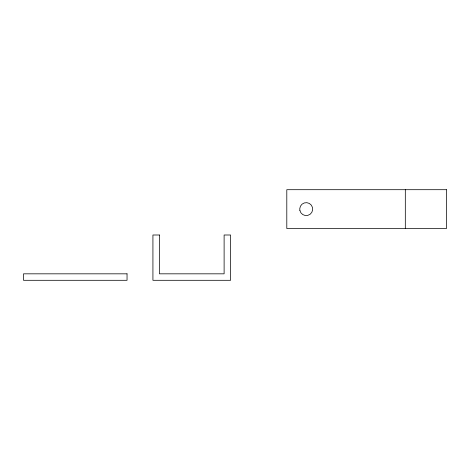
<?xml version="1.0" encoding="UTF-8"?>
<svg xmlns="http://www.w3.org/2000/svg" width="470" height="470" viewBox="0 0 470 470"><rect width="100%" height="100%" fill="white"/><g stroke="black" fill="none" stroke-linecap="round" stroke-linejoin="round"><path stroke-width="0.7" d="M405.316 189.698L405.316 228.526M446.5 189.698L286.8 189.698L286.8 228.526L446.5 228.526L446.5 189.698M159.4 235L152.926 235L152.926 280.302L230.588 280.302L230.588 235L224.114 235L224.114 273.828L159.4 273.828L159.4 235M127.041 273.828L23.5 273.828L23.5 280.302L127.041 280.302L127.041 273.828M299.872 210.39L299.754 208.709A6.474 6.474 0 0 1 309.313 203.434A6.474 6.474 0 0 1 310.053 214.326A6.474 6.474 0 0 1 299.872 210.39"/></g></svg>
